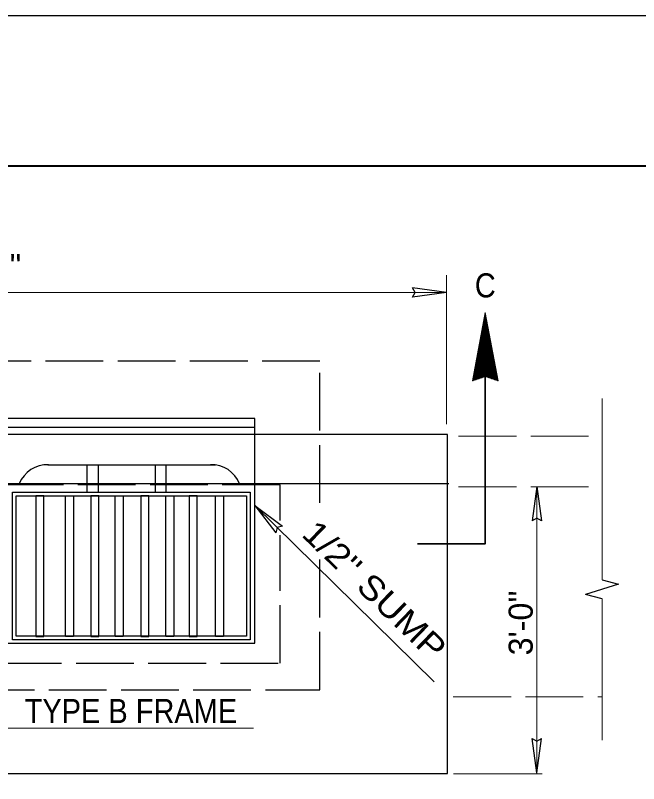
# Model space of a CAD drawing. Extents: x -3298 to 405, y -472 to 2211.
# Drawn here: x -1123.7 to -812.9, y 1437.7 to 1820.5 of the extents above; entities that cross this region are included whole.
import ezdxf

# ---------------------------------------------------------------- set-up
doc = ezdxf.new("R2010")
doc.units = 0
doc.header["$LTSCALE"] = 4.8
doc.linetypes.add('LONG_DASHED', pattern=[7.5, 6, -1.5])
doc.layers.add('1', color=7, linetype='Continuous', lineweight=13)
doc.layers.add('15', color=7, linetype='Continuous', lineweight=13)
doc.layers.add('10', color=7, linetype='Continuous')

msp = doc.modelspace()

# ---------------------------------------------------------------- linework, layer by layer
at = {"layer": '1', "lineweight": 40}
msp.add_line((-2941.365, 1745.468), (308.635, 1745.468), dxfattribs=at)
at = {"layer": '1'}
for p, q in [((-908.606, 1616.768), (-908.606, 1690.983)), ((-1352.072, 1682.368), (-908.606, 1682.368)), ((-831.013, 1539.176), (-831.013, 1629.604)), ((-863.581, 1442.475), (-863.581, 1585.678)), ((-1004.288, 1576.263), (-914.9, 1488.465)), ((-831.013, 1529.747), (-831.013, 1459.309)), ((-1159.558, 1465.273), (-1004.941, 1465.273)), ((-905.253, 1442.475), (-860.889, 1442.475))]:
    msp.add_line(p, q, dxfattribs=at)
at = {"layer": '1', "lineweight": 25}
for p, q in [((-908.609, 1682.377), (-925.639, 1684.717)), ((-908.609, 1682.377), (-925.639, 1680.037)), ((-1254.49, 1615.275), (-1004.089, 1615.275)), ((-1107.497, 1596.555), (-1023.89, 1596.555)), ((-1351.203, 1587.193), (-907.483, 1587.193)), ((-863.589, 1585.675), (-865.929, 1568.645)), ((-863.589, 1585.675), (-861.249, 1568.645)), ((-1004.291, 1576.255), (-990.502, 1565.991)), ((-1004.291, 1576.255), (-993.781, 1562.653)), ((-831.013, 1529.747), (-839.327, 1531.965)), ((-863.573, 1443.08), (-865.913, 1460.11)), ((-863.573, 1443.08), (-861.233, 1460.11))]:
    msp.add_line(p, q, dxfattribs=at)
at = {"layer": '1', "linetype": 'LONG_DASHED'}
for p, q in [((-902.647, 1610.804), (-831.013, 1610.804)), ((-902.647, 1585.624), (-831.013, 1585.624)), ((-905.295, 1480.928), (-831.013, 1480.928))]:
    msp.add_line(p, q, dxfattribs=at)
at = {"layer": '1', "linetype": 'LONG_DASHED', "lineweight": 25}
for p, q in [((-1087.798, 1582.805), (-1087.798, 1596.288)), ((-1082.171, 1582.971), (-1082.171, 1596.395)), ((-1053.699, 1582.805), (-1053.699, 1596.736)), ((-1048.402, 1582.805), (-1048.402, 1596.227)), ((-1082.005, 1582.805), (-1082.005, 1582.971))]:
    msp.add_line(p, q, dxfattribs=at)
at = {"layer": '1', "lineweight": 25}
for points in [[(-3091.365, -379.533), (-3091.365, 1820.468), (358.635, 1820.468)], [(-925.639, 1680.037), (-924.322, 1682.401), (-925.639, 1684.717)], [(-861.249, 1568.645), (-863.613, 1569.963), (-865.929, 1568.645)], [(-990.502, 1565.991), (-993.098, 1565.228), (-993.781, 1562.653)], [(-831.013, 1539.176), (-822.957, 1537.027), (-839.327, 1531.965)], [(-865.913, 1460.11), (-863.549, 1458.793), (-861.233, 1460.11)]]:
    msp.add_lwpolyline(points, dxfattribs=at)
at = {"layer": '1', "lineweight": 35}
msp.add_lwpolyline([(-923.173, 1557.131), (-889.404, 1557.131), (-889.404, 1667.129)], dxfattribs=at)
at = {"layer": '1', "linetype": 'LONG_DASHED', "lineweight": 25}
for points in [[(-971.805, 1577.565), (-971.805, 1648.154), (-1286.977, 1648.154), (-1286.977, 1578.386)], [(-991.669, 1568.7), (-991.669, 1586.531), (-1263.802, 1586.531), (-1263.802, 1574.25)], [(-1129.366, 1497.74), (-991.669, 1497.74), (-991.669, 1561.422)], [(-1286.977, 1550.526), (-1286.977, 1484.488), (-971.805, 1484.488), (-971.805, 1549.637)]]:
    msp.add_lwpolyline(points, dxfattribs=at)
at = {"layer": '1', "lineweight": 25}
for points in [[(-1255.194, 1507.679), (-1004.249, 1507.679), (-1004.249, 1619.662), (-1255.194, 1619.662)], [(-1352.527, 1442.743), (-908.241, 1442.743), (-908.241, 1611.71), (-1352.527, 1611.71)], [(-1006.567, 1509.336), (-1125.088, 1509.336), (-1125.088, 1582.887), (-1006.567, 1582.887)], [(-1008.388, 1511.157), (-1123.267, 1511.157), (-1123.267, 1581.066), (-1008.388, 1581.066)], [(-1113.455, 1510.993), (-1109.483, 1510.993), (-1109.483, 1581.065), (-1113.455, 1581.065)], [(-1094.67, 1510.993), (-1098.643, 1510.993), (-1098.643, 1581.065), (-1094.67, 1581.065)], [(-1085.977, 1510.993), (-1082.004, 1510.993), (-1082.004, 1581.065), (-1085.977, 1581.065)], [(-1069.84, 1510.993), (-1073.812, 1510.993), (-1073.812, 1581.065), (-1069.84, 1581.065)], [(-1061.147, 1510.993), (-1057.174, 1510.993), (-1057.174, 1581.065), (-1061.147, 1581.065)], [(-1044.68, 1510.993), (-1048.653, 1510.993), (-1048.653, 1581.065), (-1044.68, 1581.065)], [(-1036.978, 1510.993), (-1033.006, 1510.993), (-1033.006, 1581.065), (-1036.978, 1581.065)], [(-1019.85, 1510.993), (-1023.823, 1510.993), (-1023.823, 1581.065), (-1019.85, 1581.065)]]:
    msp.add_lwpolyline(points, close=True, dxfattribs=at)
for centre, start, end in [((-1107.696, 1581.415), 87.99572, 157.90903), ((-1025.856, 1581.415), 22.09097, 92.00427)]:
    msp.add_arc(centre, 15.149, start, end, dxfattribs=at)
at = {"layer": '15'}
for p, q in [((-890.03, 1669.155), (-888.808, 1669.155)), ((-889.984, 1669.405), (-888.855, 1669.405)), ((-889.969, 1640.218), (-889.969, 1669.489)), ((-889.939, 1669.655), (-888.903, 1669.655)), ((-889.893, 1669.905), (-888.95, 1669.905)), ((-889.848, 1670.155), (-888.998, 1670.155)), ((-889.802, 1670.405), (-889.045, 1670.405)), ((-889.756, 1670.655), (-889.093, 1670.655)), ((-889.719, 1640.301), (-889.719, 1670.854)), ((-889.71, 1670.905), (-889.14, 1670.905)), ((-889.664, 1671.155), (-889.188, 1671.155)), ((-889.618, 1671.405), (-889.235, 1671.405)), ((-889.573, 1671.655), (-889.283, 1671.655)), ((-889.527, 1671.905), (-889.33, 1671.905)), ((-889.481, 1672.155), (-889.378, 1672.155)), ((-889.469, 1640.383), (-889.469, 1672.219)), ((-889.435, 1672.405), (-889.425, 1672.405)), ((-889.219, 1640.461), (-889.219, 1671.323)), ((-888.969, 1640.374), (-888.969, 1670.005)), ((-890.719, 1639.97), (-890.719, 1665.393)), ((-890.717, 1665.405), (-888.097, 1665.405)), ((-890.672, 1665.655), (-888.144, 1665.655)), ((-890.626, 1665.905), (-888.192, 1665.905)), ((-890.58, 1666.155), (-888.238, 1666.155)), ((-890.534, 1666.405), (-888.286, 1666.405)), ((-890.488, 1666.655), (-888.333, 1666.655)), ((-890.469, 1640.053), (-890.469, 1666.758)), ((-890.443, 1666.905), (-888.381, 1666.905)), ((-890.397, 1667.155), (-888.428, 1667.155)), ((-890.351, 1667.405), (-888.476, 1667.405)), ((-890.305, 1667.655), (-888.523, 1667.655)), ((-890.259, 1667.905), (-888.571, 1667.905)), ((-890.219, 1640.135), (-890.219, 1668.124)), ((-890.213, 1668.155), (-888.618, 1668.155)), ((-890.168, 1668.405), (-888.666, 1668.405)), ((-890.122, 1668.655), (-888.713, 1668.655)), ((-890.076, 1668.905), (-888.761, 1668.905)), ((-888.719, 1640.288), (-888.719, 1668.687)), ((-888.469, 1640.202), (-888.469, 1667.369)), ((-888.219, 1640.115), (-888.219, 1666.052)), ((-891.449, 1661.405), (-887.338, 1661.405)), ((-891.404, 1661.655), (-887.385, 1661.655)), ((-891.358, 1661.905), (-887.433, 1661.905)), ((-891.313, 1662.155), (-887.48, 1662.155)), ((-891.267, 1662.405), (-887.528, 1662.405)), ((-891.221, 1662.655), (-887.575, 1662.655)), ((-891.219, 1639.805), (-891.219, 1662.663)), ((-891.175, 1662.905), (-887.622, 1662.905)), ((-891.129, 1663.155), (-887.669, 1663.155)), ((-891.083, 1663.405), (-887.717, 1663.405)), ((-891.038, 1663.655), (-887.764, 1663.655)), ((-890.992, 1663.905), (-887.812, 1663.905)), ((-890.969, 1639.888), (-890.969, 1664.028)), ((-890.946, 1664.155), (-887.859, 1664.155)), ((-890.9, 1664.405), (-887.907, 1664.405)), ((-890.854, 1664.655), (-887.954, 1664.655)), ((-890.808, 1664.905), (-888.002, 1664.905)), ((-890.763, 1665.155), (-888.049, 1665.155)), ((-887.969, 1640.028), (-887.969, 1664.734)), ((-887.719, 1639.943), (-887.719, 1663.417)), ((-887.469, 1639.856), (-887.469, 1662.099)), ((-892.137, 1657.655), (-886.626, 1657.655)), ((-892.091, 1657.905), (-886.673, 1657.905)), ((-892.045, 1658.155), (-886.721, 1658.155)), ((-891.999, 1658.405), (-886.768, 1658.405)), ((-891.969, 1639.557), (-891.969, 1658.568)), ((-891.953, 1658.655), (-886.816, 1658.655)), ((-891.908, 1658.905), (-886.863, 1658.905)), ((-891.862, 1659.155), (-886.911, 1659.155)), ((-891.816, 1659.405), (-886.958, 1659.405)), ((-891.77, 1659.655), (-887.005, 1659.655)), ((-891.724, 1659.905), (-887.053, 1659.905)), ((-891.719, 1639.639), (-891.719, 1659.933)), ((-891.678, 1660.155), (-887.1, 1660.155)), ((-891.633, 1660.405), (-887.148, 1660.405)), ((-891.587, 1660.655), (-887.195, 1660.655)), ((-891.541, 1660.905), (-887.243, 1660.905)), ((-891.495, 1661.155), (-887.29, 1661.155)), ((-891.469, 1639.722), (-891.469, 1661.298)), ((-887.219, 1639.769), (-887.219, 1660.782)), ((-886.969, 1639.683), (-886.969, 1659.464)), ((-886.719, 1639.597), (-886.719, 1658.147)), ((-892.823, 1653.905), (-885.914, 1653.905)), ((-892.778, 1654.155), (-885.962, 1654.155)), ((-892.732, 1654.405), (-886.009, 1654.405)), ((-892.719, 1639.308), (-892.719, 1654.472)), ((-892.686, 1654.655), (-886.057, 1654.655)), ((-892.64, 1654.905), (-886.104, 1654.905)), ((-892.594, 1655.155), (-886.152, 1655.155)), ((-892.548, 1655.405), (-886.199, 1655.405)), ((-892.503, 1655.655), (-886.247, 1655.655)), ((-892.469, 1639.391), (-892.469, 1655.838)), ((-892.457, 1655.905), (-886.294, 1655.905)), ((-892.411, 1656.155), (-886.342, 1656.155)), ((-892.365, 1656.405), (-886.388, 1656.405)), ((-892.319, 1656.655), (-886.436, 1656.655)), ((-892.273, 1656.905), (-886.483, 1656.905)), ((-892.228, 1657.155), (-886.531, 1657.155)), ((-892.219, 1639.474), (-892.219, 1657.203)), ((-892.182, 1657.405), (-886.578, 1657.405)), ((-886.469, 1639.51), (-886.469, 1656.829)), ((-886.219, 1639.424), (-886.219, 1655.512)), ((-885.969, 1639.338), (-885.969, 1654.193)), ((-893.556, 1649.905), (-885.155, 1649.905)), ((-893.51, 1650.155), (-885.203, 1650.155)), ((-893.469, 1639.06), (-893.469, 1650.377)), ((-893.464, 1650.405), (-885.25, 1650.405)), ((-893.418, 1650.655), (-885.298, 1650.655)), ((-893.373, 1650.905), (-885.345, 1650.905)), ((-893.327, 1651.155), (-885.393, 1651.155)), ((-893.281, 1651.405), (-885.44, 1651.405)), ((-893.235, 1651.655), (-885.488, 1651.655)), ((-893.219, 1639.143), (-893.219, 1651.742)), ((-893.189, 1651.905), (-885.535, 1651.905)), ((-893.143, 1652.155), (-885.583, 1652.155)), ((-893.098, 1652.405), (-885.63, 1652.405)), ((-893.052, 1652.655), (-885.678, 1652.655)), ((-893.006, 1652.905), (-885.725, 1652.905)), ((-892.969, 1639.226), (-892.969, 1653.107)), ((-892.96, 1653.155), (-885.772, 1653.155)), ((-892.914, 1653.405), (-885.819, 1653.405)), ((-892.869, 1653.655), (-885.867, 1653.655)), ((-885.719, 1639.251), (-885.719, 1652.876)), ((-885.469, 1639.165), (-885.469, 1651.558)), ((-885.219, 1639.078), (-885.219, 1650.241)), ((-894.243, 1646.155), (-884.444, 1646.155)), ((-894.219, 1638.812), (-894.219, 1646.281)), ((-894.197, 1646.405), (-884.492, 1646.405)), ((-894.151, 1646.655), (-884.538, 1646.655)), ((-894.105, 1646.905), (-884.586, 1646.905)), ((-894.059, 1647.155), (-884.633, 1647.155)), ((-894.013, 1647.405), (-884.681, 1647.405)), ((-893.969, 1638.895), (-893.969, 1647.646)), ((-893.968, 1647.655), (-884.728, 1647.655)), ((-893.922, 1647.905), (-884.776, 1647.905)), ((-893.876, 1648.155), (-884.823, 1648.155)), ((-893.83, 1648.405), (-884.871, 1648.405)), ((-893.784, 1648.655), (-884.918, 1648.655)), ((-893.738, 1648.905), (-884.966, 1648.905)), ((-893.719, 1638.978), (-893.719, 1649.011)), ((-893.693, 1649.155), (-885.013, 1649.155)), ((-893.647, 1649.405), (-885.061, 1649.405)), ((-893.602, 1649.655), (-885.108, 1649.655)), ((-884.969, 1638.992), (-884.969, 1648.923)), ((-884.719, 1638.906), (-884.719, 1647.606)), ((-884.469, 1638.819), (-884.469, 1646.288)), ((-894.929, 1642.405), (-883.733, 1642.405)), ((-894.883, 1642.655), (-883.78, 1642.655)), ((-894.838, 1642.905), (-883.828, 1642.905)), ((-894.792, 1643.155), (-883.875, 1643.155)), ((-894.746, 1643.405), (-883.923, 1643.405)), ((-894.719, 1638.647), (-894.719, 1643.551)), ((-894.7, 1643.655), (-883.969, 1643.655)), ((-894.654, 1643.905), (-884.017, 1643.905)), ((-894.608, 1644.155), (-884.064, 1644.155)), ((-894.563, 1644.405), (-884.112, 1644.405)), ((-894.517, 1644.655), (-884.159, 1644.655)), ((-894.471, 1644.905), (-884.207, 1644.905)), ((-894.469, 1638.73), (-894.469, 1644.916)), ((-894.425, 1645.155), (-884.254, 1645.155)), ((-894.379, 1645.405), (-884.302, 1645.405)), ((-894.334, 1645.655), (-884.349, 1645.655)), ((-894.288, 1645.905), (-884.397, 1645.905)), ((-884.219, 1638.733), (-884.219, 1644.971)), ((-883.969, 1638.647), (-883.969, 1643.653)), ((-883.719, 1638.56), (-883.719, 1642.336)), ((-895.662, 1638.405), (-895.451, 1638.405)), ((-895.616, 1638.655), (-894.695, 1638.655)), ((-895.57, 1638.905), (-893.939, 1638.905)), ((-895.524, 1639.155), (-893.183, 1639.155)), ((-895.478, 1639.405), (-892.428, 1639.405)), ((-895.469, 1638.399), (-895.469, 1639.455)), ((-895.433, 1639.655), (-891.672, 1639.655)), ((-895.387, 1639.905), (-890.916, 1639.905)), ((-895.341, 1640.155), (-890.16, 1640.155)), ((-895.295, 1640.405), (-889.404, 1640.405)), ((-895.249, 1640.655), (-883.4, 1640.655)), ((-895.219, 1638.482), (-895.219, 1640.82)), ((-895.203, 1640.905), (-883.448, 1640.905)), ((-895.158, 1641.155), (-883.495, 1641.155)), ((-895.112, 1641.405), (-883.543, 1641.405)), ((-895.067, 1641.655), (-883.59, 1641.655)), ((-895.021, 1641.905), (-883.638, 1641.905)), ((-894.975, 1642.155), (-883.685, 1642.155)), ((-894.969, 1638.564), (-894.969, 1642.185)), ((-889.058, 1640.405), (-883.353, 1640.405)), ((-888.335, 1640.155), (-883.306, 1640.155)), ((-887.612, 1639.905), (-883.258, 1639.905)), ((-886.888, 1639.655), (-883.211, 1639.655)), ((-886.165, 1639.405), (-883.163, 1639.405)), ((-885.442, 1639.155), (-883.116, 1639.155)), ((-884.718, 1638.905), (-883.068, 1638.905)), ((-883.994, 1638.655), (-883.021, 1638.655)), ((-883.469, 1638.473), (-883.469, 1641.018)), ((-883.271, 1638.405), (-882.973, 1638.405)), ((-883.219, 1638.388), (-883.219, 1639.7)), ((-882.969, 1638.301), (-882.969, 1638.383))]:
    msp.add_line(p, q, dxfattribs=at)
msp.add_lwpolyline([(-882.953, 1638.295), (-889.43, 1672.433), (-895.675, 1638.331), (-889.228, 1640.463)], close=True, dxfattribs=at)

# ---------------------------------------------------------------- texts
at = {"layer": '10'}
msp.add_text('9\'-2"', height=12, dxfattribs=at).set_placement((-1152.698, 1689.626))
at = {"layer": '10', "width": 0.9}
for s, p in [('C', (-894.549, 1679.938)), ('TYPE B FRAME', (-1118.993, 1467.871))]:
    msp.add_text(s, height=12, dxfattribs=at).set_placement(p)
at = {"layer": '10', "width": 1.15}
msp.add_text(" 1/2'' SUMP", height=12, rotation=315.973, dxfattribs=at).set_placement((-985.189, 1564.953))
at = {"layer": '10'}
msp.add_text("3'-0''", height=12, rotation=90, dxfattribs=at).set_placement((-865.686, 1501.593))

doc.saveas('drawing.dxf')
